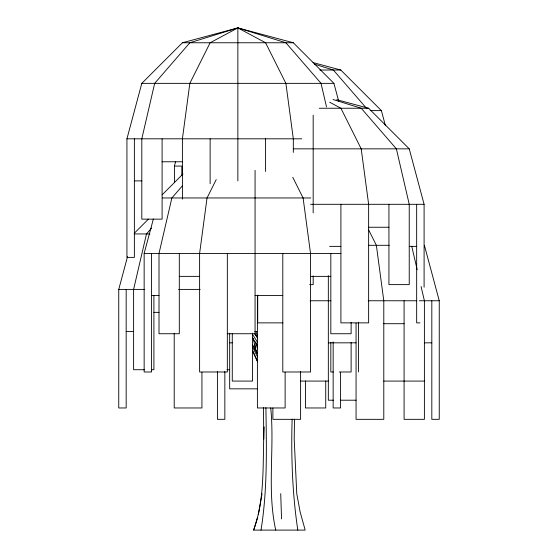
<?xml version="1.0" encoding="UTF-8"?>
<svg xmlns="http://www.w3.org/2000/svg" width="558" height="558" viewBox="0 0 558 558"><rect width="100%" height="100%" fill="white"/><g stroke="black" fill="none" stroke-linecap="round" stroke-linejoin="round"><path stroke-width="0.84" d="M294.505 419.197L294.206 439.034L296.758 493.677L300.127 511.888L305.177 530.1L253.646 530.1C265.65 496.962 262.309 461.452 264.178 426.891M292.127 419.142C291.039 456.158 292.315 493.432 297.812 530.1M261.011 530.1C267.533 489.659 266.501 448.499 265.908 407.675M258.354 514.56L262.058 493.677M134.373 138.816L134.373 257.384L126.938 257.384L126.938 138.816L141.802 83.358L182.403 42.764L237.861 27.9L293.32 42.764L333.921 83.358L338.643 101.005M126.178 289.4L126.178 407.968L118.749 407.968L118.749 289.4L127.531 256.631M151.581 253.423L151.581 371.991L144.145 371.991L144.145 253.423L153.38 218.966M174.417 182.459L174.417 166.082L175.54 161.876M253.646 530.1L257.447 517.845M216.232 179.578L207.039 197.964L199.611 253.423L199.611 371.991L227.336 371.991L227.336 253.423M182.654 185.521L171.878 197.964L159.009 253.423L159.009 333.74L179.306 333.74L179.306 253.423M151.581 228.048L146.475 233.941L133.606 289.4L133.606 369.724L144.606 369.724M162.085 194.888L182.996 173.97M134.227 233.328L148.372 219.175M326.507 106.885L321.045 83.358L285.891 42.764L237.861 27.9L210.129 42.764L189.832 83.358L182.403 138.816L182.403 199.143M293.32 152.418L293.32 138.816L285.891 83.358L265.587 42.764L237.861 27.9L189.832 42.764L154.671 83.358L141.802 138.816L141.802 219.141L162.099 219.141L162.099 138.816M182.403 42.764L293.32 42.764M319.832 70.022L340.792 70.022L381.393 110.617L385.445 125.745M141.802 83.358L333.921 83.358M319.246 108.245L368.636 108.245L409.237 148.846L424.094 204.305L424.094 287.231M370.24 110.617L381.393 110.617M126.938 138.816L301.78 138.816M293.452 148.846L409.237 148.846M162.099 161.764L182.403 161.764M174.417 166.082L181.845 166.082L181.845 175.526M134.373 180.89L141.802 180.89M162.441 197.964L310.813 197.964M310.576 204.305L424.094 204.305M368.636 227.252L388.933 227.252M134.464 233.941L149.907 233.941M368.643 245.304L389.226 245.304M329.639 246.378L340.91 246.378M409.237 246.378L416.666 246.378M144.145 253.423L340.973 253.423M179.306 276.37L199.611 276.37M310.527 276.37L330.824 276.37M309.711 284.622L313.178 284.622L313.178 275.931M118.749 289.4L144.606 289.4M178.539 289.4L200.203 289.4M151.581 295.496L159.009 295.496M255.069 295.496L282.794 295.496M310.136 300.762L330.936 300.762M368.196 300.762L416.777 300.762M419.316 300.762L439.251 300.762L439.251 419.33L431.822 419.33L431.822 300.762M153.91 312.347L158.981 312.347M282.85 322.873L257.719 322.873L257.719 295.056M419.965 322.873L416.666 322.873L416.666 204.305M383.792 323.71L404.09 323.71M126.178 331.473L133.606 331.473M254.797 331.473L257.398 331.473M227.336 333.74L255.069 333.74L255.069 170.323M229.798 342.835L232.274 342.835M328.334 342.835L356.06 342.835M424.394 342.835L431.822 342.835M151.371 369.724L153.91 369.724L153.91 295.349M227.064 369.724L229.666 369.724M333.363 371.991L330.824 371.991L330.824 342.431M339.285 371.991L351.121 371.991L351.121 342.431M300.602 381.079L328.334 381.079M383.792 381.079L424.394 381.079M257.398 388.842L229.666 388.842L229.666 333.21M333.531 400.205L328.334 400.205L328.334 275.631M340.464 400.205L356.06 400.205M313.066 62.594L340.792 70.022M336.704 99.694L368.636 108.245M314.314 64.128L333.363 70.022L366.257 108.001M333.049 99.533L361.207 108.245L396.368 148.846L409.237 204.305L409.237 284.622L388.933 284.622L388.933 204.305M329.666 102.219L340.91 108.245L361.207 148.846L368.636 204.305L368.636 322.873L340.91 322.873L340.91 204.305M252.279 344.725L254.329 347.467L257.58 353.605M252.739 345.709L253.757 347.104M254.825 333.489L257.28 336.983M252.481 346.895L257.552 356.967M254.629 333.74L257.552 338.071M252.411 334.193L257.482 342.145M252.425 337.646L257.398 345.576M254.169 347.843L257.043 353.04M368.699 229.98L376.364 245.304L383.792 300.762L383.792 419.33L356.06 419.33L356.06 323.082M292.755 177.277L303.099 197.964L310.527 253.423L310.527 371.991L282.794 371.991L282.794 253.423M252.809 351.603L257.58 361.786M252.6 350.382L257.433 361.27M255.927 331.536L257.503 336.453M424.394 245.304L439.251 300.762M255.717 342.04L257.461 348.764M253.102 338.183L256.673 353.284M411.713 246.141L417.175 269.667M421.074 286.477L424.394 300.762L424.394 419.33L404.09 419.33L404.09 300.762M275.729 530.1C266.829 490.064 274.717 448.625 270.763 408.044M280.723 493.677L281.539 518.905M263.488 407.654L263.76 439.034M358.557 322.44L358.557 371.991M351.121 322.44L351.121 333.74L330.824 333.74L330.824 253.423M340.589 372.325L340.589 407.968L333.154 407.968L333.154 341.901M325.726 381.023L325.726 407.968L305.428 407.968L305.428 381.023M313.178 115.157L313.178 212.891M300.602 371.579L300.602 419.33L272.876 419.33L272.876 408.031M285.124 372.325L285.124 407.968L257.398 407.968L257.398 295.412M265.587 138.816L265.587 171.446M255.069 344.174L255.069 349.385M252.572 333.272L252.572 381.079L232.274 381.079L232.274 333.391M237.861 27.9L237.861 180.89M224.846 371.516L224.846 419.33L217.411 419.33L217.411 371.516M210.129 138.816L210.129 183.728M201.94 372.325L201.94 407.968L174.208 407.968L174.208 333.21"/></g></svg>
